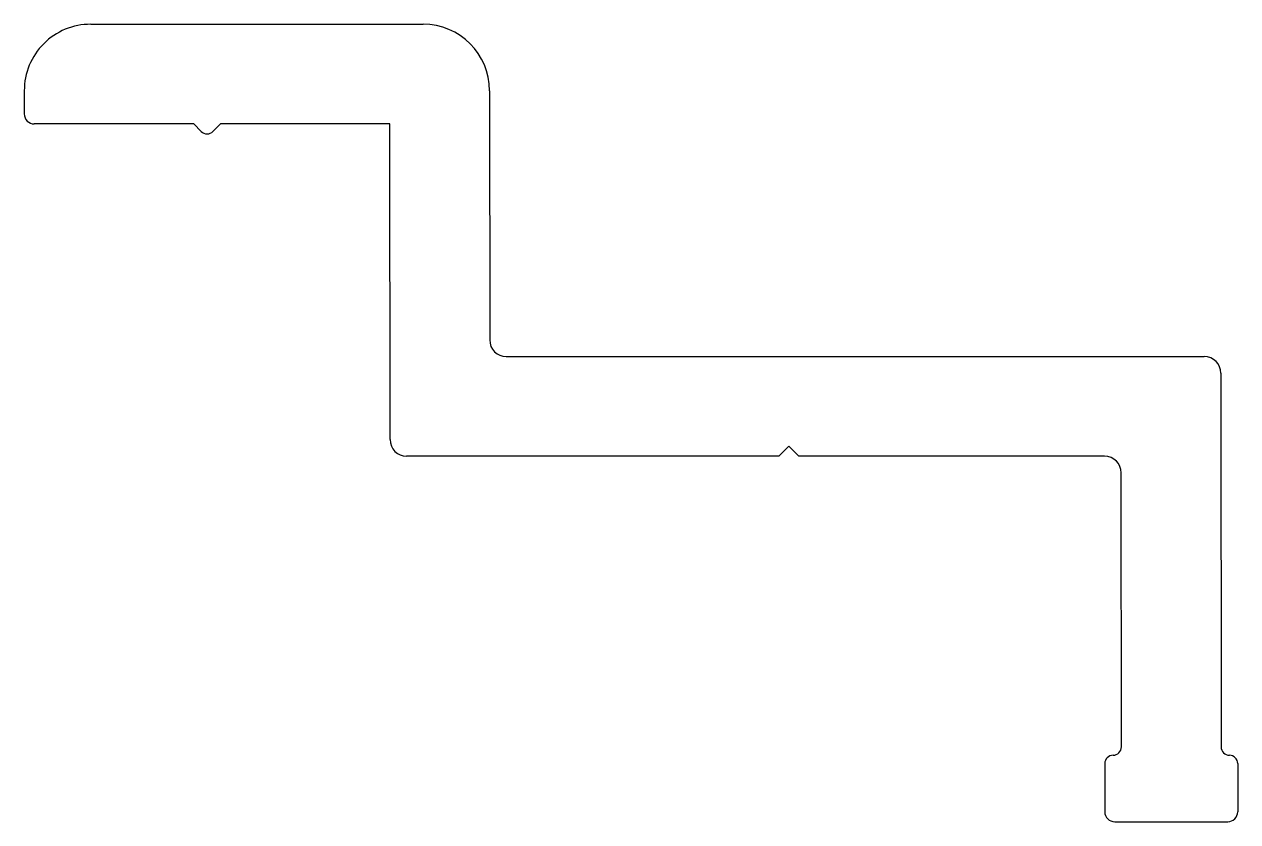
# Model space of a CAD drawing. Extents: x 797 to 833.5, y 665 to 689.
import ezdxf

# ---------------------------------------------------------------- set-up
doc = ezdxf.new("R2010")
doc.units = 0
doc.layers.get('0').update_dxf_attribs({"linetype": 'CONTINUOUS'})

msp = doc.modelspace()

# ---------------------------------------------------------------- linework, layer by layer
for p, q in [((799.027, 688.996), (809.027, 688.996)), ((797.027, 686.995), (797.028, 686.296)), ((811.027, 686.997), (811.03, 679.496)), ((802.124, 685.996), (797.328, 685.996)), ((802.351, 685.769), (802.124, 685.996)), ((802.705, 685.769), (802.931, 685.996)), ((808.028, 685.996), (802.931, 685.996)), ((808.032, 676.496), (808.028, 685.996)), ((811.53, 678.996), (832.531, 678.996)), ((833.031, 678.496), (833.036, 667.246)), ((819.732, 675.996), (820.031, 676.296)), ((820.031, 676.296), (820.332, 675.996)), ((819.732, 675.996), (808.532, 675.996)), ((829.532, 675.996), (820.332, 675.996)), ((830.036, 667.246), (830.032, 675.496)), ((829.536, 666.746), (829.536, 665.296)), ((833.536, 666.746), (833.536, 665.296)), ((829.836, 664.996), (833.236, 664.996))]:
    msp.add_line(p, q)
for centre, radius, start, end in [((799.027, 686.996), 2, 90, 180.0237), ((809.027, 686.996), 2, 0.0237, 90), ((797.328, 686.296), 0.3, 180.0237, 270), ((802.528, 685.946), 0.25, 225.0233, 315.0058), ((811.53, 679.496), 0.5, 180.0237, 270), ((832.531, 678.496), 0.5, 0.0237, 90), ((808.532, 676.496), 0.5, 180.0237, 270), ((829.532, 675.496), 0.5, 0.0237, 90), ((829.786, 667.246), 0.25, 270, 0.0237), ((833.286, 667.246), 0.25, 180.0237, 270), ((829.786, 666.746), 0.25, 90.042, 180.0237), ((833.286, 666.746), 0.25, 0.0237, 90.0419), ((829.836, 665.296), 0.3, 180.0237, 270), ((833.236, 665.296), 0.3, 270, 0.0237)]:
    msp.add_arc(centre, radius, start, end)

doc.saveas('drawing.dxf')
